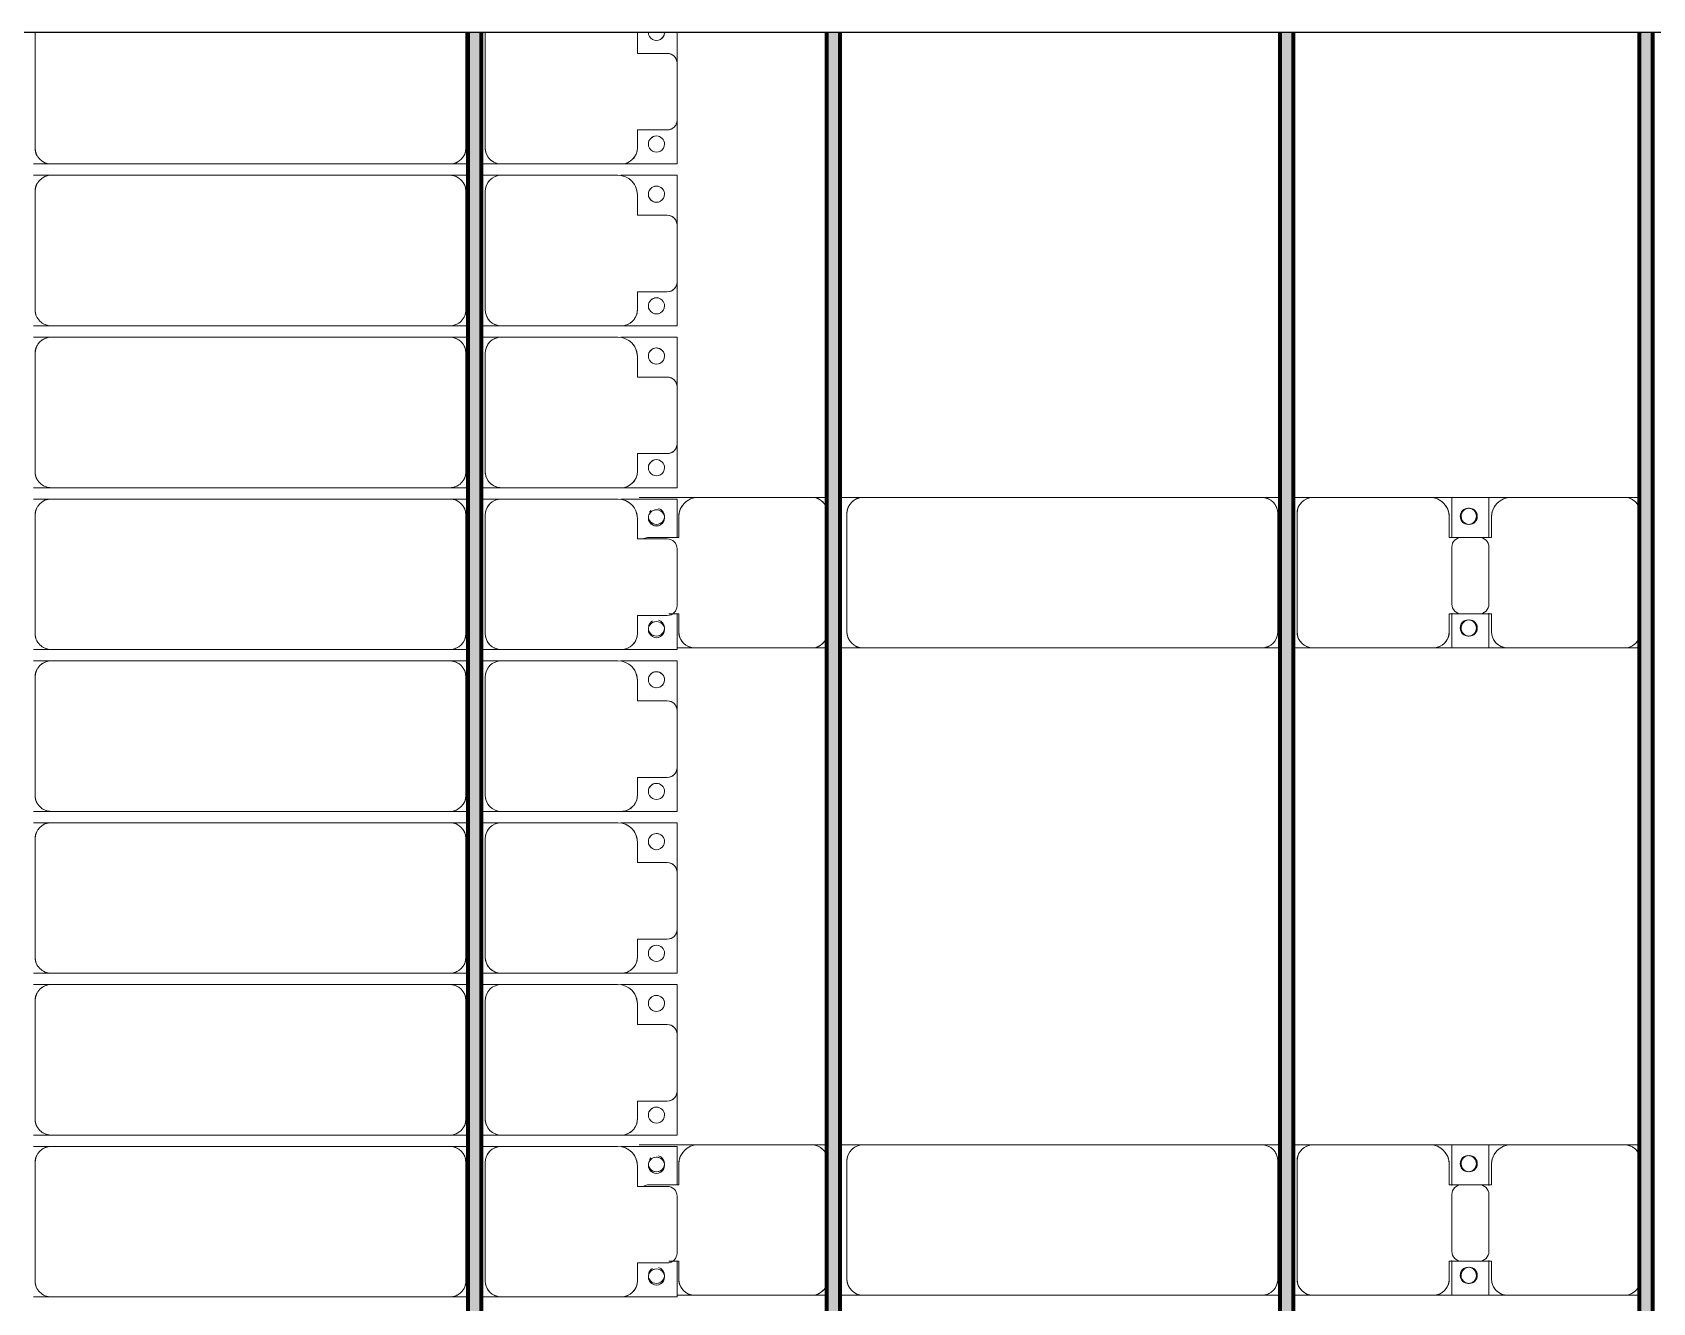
# Model space of a CAD drawing. Header units: millimetres. Extents: x -268744 to 115753, y -96240 to -10461.
# Drawn here: x -184413 to -179409, y -44571 to -40647 of the extents above; entities that cross this region are included whole.
import ezdxf

# ---------------------------------------------------------------- set-up
doc = ezdxf.new("R2010")
doc.units = ezdxf.units.MM
doc.layers.add('A-GENM', color=13, linetype='Continuous', lineweight=9)
doc.layers.add('S-BEAM', color=12, linetype='Continuous', lineweight=9)

# ---------------------------------------------------------------- blocks, each defined once
blk = doc.blocks.new('Dầm C52 - Hộp 40x60-V24-KHUNG KẾT CẤU BÈ PIN 1')
at = {"layer": 'S-BEAM', "color": 4, "lineweight": 25}
blk.add_line((145811, -20), (-145811, -20), dxfattribs=at)
blk = doc.blocks.new('Dải phao đi lại kèm đỡ invester - DẢI PHAO ĐI LẠI-102783-KHUNG KẾT CẤU BÈ PIN 1')
at = {"layer": 'A-GENM', "color": 7}
for p, q in [((20316.8, 1312.2), (20411.8, 1312.2)), ((20411.8, 1312.2), (20316.8, 1312.2)), ((20588.2, 1312.2), (20411.8, 1312.2)), ((20588.2, 1312.2), (20723.4, 1312.2)), ((20723.4, 1312.2), (20588.2, 1312.2)), ((20723.4, 1312.2), (20723.4, 1139.7)), ((20723.4, 1139.7), (20723.4, 1312.2)), ((20758.4, 1312.2), (20911.8, 1312.2)), ((20758.4, 1138.2), (20758.4, 1312.2)), ((20758.4, 1312.2), (20758.4, 1138.2)), ((20911.8, 1312.2), (20758.4, 1312.2)), ((21088.2, 1312.2), (20911.8, 1312.2)), ((21088.2, 1312.2), (21223.4, 1312.2)), ((21223.4, 1312.2), (21088.2, 1312.2)), ((21223.4, 1312.2), (21223.4, 1139.7)), ((21223.4, 1139.7), (21223.4, 1312.2)), ((21258.4, 1312.2), (21411.8, 1312.2)), ((21258.4, 1138.2), (21258.4, 1312.2)), ((21258.4, 1312.2), (21258.4, 1138.2)), ((21411.8, 1312.2), (21258.4, 1312.2)), ((21588.2, 1312.2), (21411.8, 1312.2)), ((21588.2, 1312.2), (21723.4, 1312.2)), ((21723.4, 1312.2), (21588.2, 1312.2)), ((21723.4, 1312.2), (21723.4, 1139.7)), ((21723.4, 1139.7), (21723.4, 1312.2)), ((21758.4, 1312.2), (21878.1, 1312.2)), ((21758.4, 1138.2), (21758.4, 1312.2)), ((21758.4, 1312.2), (21758.4, 1138.2)), ((21878.1, 1312.2), (21758.4, 1312.2)), ((22088.2, 1312.2), (21911.8, 1312.2)), ((22111.9, 1312.2), (22223.4, 1312.2)), ((22223.4, 1312.2), (22111.9, 1312.2)), ((22223.4, 1312.2), (22223.4, 1139.7)), ((22223.4, 1139.7), (22223.4, 1312.2)), ((22258.4, 1312.2), (22411.8, 1312.2)), ((22258.4, 1138.2), (22258.4, 1312.2)), ((22258.4, 1312.2), (22258.4, 1138.2)), ((22411.8, 1312.2), (22258.4, 1312.2)), ((22588.2, 1312.2), (22411.8, 1312.2)), ((22588.2, 1312.2), (22723.4, 1312.2)), ((22723.4, 1312.2), (22588.2, 1312.2)), ((22723.4, 1312.2), (22723.4, 1139.7)), ((22723.4, 1139.7), (22723.4, 1312.2)), ((22758.4, 1312.2), (22911.8, 1312.2)), ((22758.4, 1138.2), (22758.4, 1312.2)), ((22758.4, 1312.2), (22758.4, 1138.2)), ((22911.8, 1312.2), (22758.4, 1312.2)), ((23088.2, 1312.2), (22911.8, 1312.2)), ((23088.2, 1312.2), (23223.4, 1312.2)), ((23223.4, 1312.2), (23088.2, 1312.2)), ((23223.4, 1312.2), (23223.4, 1139.7)), ((23223.4, 1139.7), (23223.4, 1312.2)), ((23258.4, 1312.2), (23411.8, 1312.2)), ((23258.4, 1138.2), (23258.4, 1312.2)), ((23258.4, 1312.2), (23258.4, 1138.2)), ((23411.8, 1312.2), (23258.4, 1312.2)), ((23588.2, 1312.2), (23411.8, 1312.2)), ((23588.2, 1312.2), (23723.4, 1312.2)), ((23723.4, 1312.2), (23588.2, 1312.2)), ((23723.4, 1312.2), (23723.4, 1139.7)), ((23723.4, 1139.7), (23723.4, 1312.2)), ((23758.4, 1312.2), (23878.1, 1312.2)), ((23758.4, 1138.2), (23758.4, 1312.2)), ((23758.4, 1312.2), (23758.4, 1138.2)), ((23878.1, 1312.2), (23758.4, 1312.2)), ((24088.2, 1312.2), (23911.8, 1312.2)), ((24111.9, 1312.2), (24223.4, 1312.2)), ((24223.4, 1312.2), (24111.9, 1312.2)), ((24223.4, 1312.2), (24223.4, 1139.7)), ((24223.4, 1139.7), (24223.4, 1312.2)), ((20381.8, 1282.2), (20381.8, 1189.7)), ((20618.2, 1189.7), (20618.2, 1282.2)), ((20881.8, 1282.2), (20881.8, 1189.7)), ((21118.2, 1189.7), (21118.2, 1282.2)), ((21381.8, 1282.2), (21381.8, 1189.7)), ((21618.2, 1189.7), (21618.2, 1282.2)), ((21881.8, 1282.2), (21881.8, 1189.7)), ((22118.2, 1189.7), (22118.2, 1282.2)), ((22381.8, 1282.2), (22381.8, 1189.7)), ((22618.2, 1189.7), (22618.2, 1282.2)), ((22881.8, 1282.2), (22881.8, 1189.7)), ((23118.2, 1189.7), (23118.2, 1282.2)), ((23381.8, 1282.2), (23381.8, 1189.7)), ((23618.2, 1189.7), (23618.2, 1282.2)), ((23881.8, 1282.2), (23881.8, 1189.7)), ((24118.2, 1189.7), (24118.2, 1282.2)), ((20381.8, 1189.7), (20318.4, 1189.7)), ((20673.4, 1189.7), (20618.2, 1189.7)), ((20881.8, 1189.7), (20818.4, 1189.7)), ((21173.4, 1189.7), (21118.2, 1189.7)), ((21381.8, 1189.7), (21318.4, 1189.7)), ((21673.4, 1189.7), (21618.2, 1189.7)), ((21881.8, 1189.7), (21818.4, 1189.7)), ((22173.4, 1189.7), (22118.2, 1189.7)), ((22381.8, 1189.7), (22318.4, 1189.7)), ((22673.4, 1189.7), (22618.2, 1189.7)), ((22881.8, 1189.7), (22818.4, 1189.7)), ((23173.4, 1189.7), (23118.2, 1189.7)), ((23381.8, 1189.7), (23318.4, 1189.7)), ((23673.4, 1189.7), (23618.2, 1189.7)), ((23881.8, 1189.7), (23818.4, 1189.7)), ((24173.4, 1189.7), (24118.2, 1189.7)), ((20723.4, 769.7), (20723.4, 1139.7)), ((20758.4, 1129.7), (20758.4, 769.7)), ((21223.4, 769.7), (21223.4, 1139.7)), ((21258.4, 1129.7), (21258.4, 769.7)), ((21723.4, 769.7), (21723.4, 1139.7)), ((21758.4, 1129.7), (21758.4, 769.7)), ((22223.4, 769.7), (22223.4, 1139.7)), ((22258.4, 1129.7), (22258.4, 769.7)), ((22723.4, 769.7), (22723.4, 1139.7)), ((22758.4, 1129.7), (22758.4, 769.7)), ((23223.4, 769.7), (23223.4, 1139.7)), ((23258.4, 1129.7), (23258.4, 769.7)), ((23723.4, 769.7), (23723.4, 1139.7)), ((23758.4, 1129.7), (23758.4, 769.7)), ((24223.4, 769.7), (24223.4, 1139.7)), ((20723.4, 769.7), (20723.4, 707.6)), ((20723.4, 769.7), (20723.4, 707.6)), ((20758.4, 707.6), (20758.4, 769.7)), ((20758.4, 707.6), (20758.4, 769.7)), ((21223.4, 769.7), (21223.4, 707.6)), ((21223.4, 769.7), (21223.4, 707.6)), ((21258.4, 707.6), (21258.4, 769.7)), ((21258.4, 707.6), (21258.4, 769.7)), ((21723.4, 769.7), (21723.4, 707.6)), ((21723.4, 769.7), (21723.4, 707.6)), ((21758.4, 707.6), (21758.4, 769.7)), ((21758.4, 707.6), (21758.4, 769.7)), ((22223.4, 769.7), (22223.4, 707.6)), ((22223.4, 769.7), (22223.4, 707.6)), ((22258.4, 707.6), (22258.4, 769.7)), ((22258.4, 707.6), (22258.4, 769.7)), ((22723.4, 769.7), (22723.4, 707.6)), ((22723.4, 769.7), (22723.4, 707.6)), ((22758.4, 707.6), (22758.4, 769.7)), ((22758.4, 707.6), (22758.4, 769.7)), ((23223.4, 769.7), (23223.4, 707.6)), ((23223.4, 769.7), (23223.4, 707.6)), ((23258.4, 707.6), (23258.4, 769.7)), ((23258.4, 707.6), (23258.4, 769.7)), ((23723.4, 769.7), (23723.4, 707.6)), ((23723.4, 769.7), (23723.4, 707.6)), ((23758.4, 707.6), (23758.4, 769.7)), ((23758.4, 707.6), (23758.4, 769.7)), ((24223.4, 769.7), (24223.4, 707.6)), ((24223.4, 769.7), (24223.4, 707.6)), ((20316.8, 719.7), (20673.4, 719.7)), ((20808.4, 719.7), (21173.4, 719.7)), ((21308.4, 719.7), (21673.4, 719.7)), ((21808.4, 719.7), (22173.4, 719.7)), ((22308.4, 719.7), (22673.4, 719.7)), ((22808.4, 719.7), (23173.4, 719.7)), ((23308.4, 719.7), (23673.4, 719.7)), ((23808.4, 719.7), (24173.4, 719.7)), ((20673.4, 660.3), (20316.8, 660.3)), ((20723.4, 667.6), (20723.4, 610.3)), ((20723.4, 667.6), (20723.4, 610.3)), ((20758.4, 610.3), (20758.4, 667.6)), ((20758.4, 610.3), (20758.4, 667.6)), ((21173.4, 660.3), (20808.4, 660.3)), ((21223.4, 667.6), (21223.4, 610.3)), ((21223.4, 667.6), (21223.4, 610.3)), ((21258.4, 610.3), (21258.4, 667.6)), ((21258.4, 610.3), (21258.4, 667.6)), ((21673.4, 660.3), (21308.4, 660.3)), ((21723.4, 667.6), (21723.4, 610.3)), ((21723.4, 667.6), (21723.4, 610.3)), ((21758.4, 610.3), (21758.4, 667.6)), ((21758.4, 610.3), (21758.4, 667.6)), ((22173.4, 660.3), (21808.4, 660.3)), ((22223.4, 667.6), (22223.4, 610.3)), ((22223.4, 667.6), (22223.4, 610.3)), ((22258.4, 610.3), (22258.4, 667.6)), ((22258.4, 610.3), (22258.4, 667.6)), ((22673.4, 660.3), (22308.4, 660.3)), ((22723.4, 667.6), (22723.4, 610.3)), ((22723.4, 667.6), (22723.4, 610.3)), ((22758.4, 610.3), (22758.4, 667.6)), ((22758.4, 610.3), (22758.4, 667.6)), ((23173.4, 660.3), (22808.4, 660.3)), ((23223.4, 667.6), (23223.4, 610.3)), ((23223.4, 667.6), (23223.4, 610.3)), ((23258.4, 610.3), (23258.4, 667.6)), ((23258.4, 610.3), (23258.4, 667.6)), ((23673.4, 660.3), (23308.4, 660.3)), ((23723.4, 667.6), (23723.4, 610.3)), ((23723.4, 667.6), (23723.4, 610.3)), ((23758.4, 610.3), (23758.4, 667.6)), ((23758.4, 610.3), (23758.4, 667.6)), ((24173.4, 660.3), (23808.4, 660.3)), ((24223.4, 667.6), (24223.4, 610.3)), ((24223.4, 667.6), (24223.4, 610.3)), ((20723.4, -620.3), (20723.4, 610.3)), ((20758.4, 610.3), (20758.4, -620.3)), ((21223.4, -620.3), (21223.4, 610.3)), ((21258.4, 610.3), (21258.4, -620.3)), ((21723.4, -620.3), (21723.4, 610.3)), ((21758.4, 610.3), (21758.4, -620.3)), ((22223.4, -620.3), (22223.4, 610.3)), ((22258.4, 610.3), (22258.4, -620.3)), ((22723.4, -620.3), (22723.4, 610.3)), ((22758.4, 610.3), (22758.4, -620.3)), ((23223.4, -620.3), (23223.4, 610.3)), ((23258.4, 610.3), (23258.4, -620.3)), ((23723.4, -620.3), (23723.4, 610.3)), ((23758.4, 610.3), (23758.4, -620.3)), ((24223.4, -620.3), (24223.4, 610.3)), ((20723.4, -620.3), (20723.4, -674.8)), ((20723.4, -620.3), (20723.4, -674.8)), ((20758.4, -674.8), (20758.4, -620.3)), ((20758.4, -674.8), (20758.4, -620.3)), ((21223.4, -620.3), (21223.4, -674.8)), ((21223.4, -620.3), (21223.4, -674.8)), ((21258.4, -674.8), (21258.4, -620.3)), ((21258.4, -674.8), (21258.4, -620.3)), ((21723.4, -620.3), (21723.4, -674.8)), ((21723.4, -620.3), (21723.4, -674.8)), ((21758.4, -674.8), (21758.4, -620.3)), ((21758.4, -674.8), (21758.4, -620.3)), ((22223.4, -620.3), (22223.4, -674.8)), ((22223.4, -620.3), (22223.4, -674.8)), ((22258.4, -674.8), (22258.4, -620.3)), ((22258.4, -674.8), (22258.4, -620.3)), ((22723.4, -620.3), (22723.4, -674.8)), ((22723.4, -620.3), (22723.4, -674.8)), ((22758.4, -674.8), (22758.4, -620.3)), ((22758.4, -674.8), (22758.4, -620.3)), ((23223.4, -620.3), (23223.4, -674.8)), ((23223.4, -620.3), (23223.4, -674.8)), ((23258.4, -674.8), (23258.4, -620.3)), ((23258.4, -674.8), (23258.4, -620.3)), ((23723.4, -620.3), (23723.4, -674.8)), ((23723.4, -620.3), (23723.4, -674.8)), ((23758.4, -674.8), (23758.4, -620.3)), ((23758.4, -674.8), (23758.4, -620.3)), ((24223.4, -620.3), (24223.4, -674.8)), ((24223.4, -620.3), (24223.4, -674.8)), ((20316.8, -670.3), (20673.4, -670.3)), ((20808.4, -670.3), (21173.4, -670.3)), ((21308.4, -670.3), (21673.4, -670.3)), ((21808.4, -670.3), (22173.4, -670.3)), ((22308.4, -670.3), (22673.4, -670.3)), ((22808.4, -670.3), (23173.4, -670.3)), ((23308.4, -670.3), (23673.4, -670.3)), ((23808.4, -670.3), (24173.4, -670.3))]:
    blk.add_line(p, q, dxfattribs=at)
for centre, radius, start, end in [((20411.8, 1282.2), 30, 90, 180), ((20411.8, 1282.2), 30, 105, 165), ((20411.8, 1282.2), 30, 135, 165), ((20411.8, 1282.2), 30, 135, 165), ((20588.2, 1282.2), 30, 0, 90), ((20588.2, 1282.2), 30, 60, 75), ((20588.2, 1282.2), 30, 15, 75), ((20588.2, 1282.2), 30, 60, 75), ((20911.8, 1282.2), 30, 90, 180), ((20911.8, 1282.2), 30, 105, 165), ((20911.8, 1282.2), 30, 135, 165), ((20911.8, 1282.2), 30, 135, 165), ((21088.2, 1282.2), 30, 0, 90), ((21088.2, 1282.2), 30, 60, 75), ((21088.2, 1282.2), 30, 15, 75), ((21088.2, 1282.2), 30, 60, 75), ((21411.8, 1282.2), 30, 90, 180), ((21411.8, 1282.2), 30, 105, 165), ((21411.8, 1282.2), 30, 135, 165), ((21411.8, 1282.2), 30, 135, 165), ((21588.2, 1282.2), 30, 360, 90), ((21588.2, 1282.2), 30, 60, 75), ((21588.2, 1282.2), 30, 15, 75), ((21588.2, 1282.2), 30, 60, 75), ((21911.8, 1282.2), 30, 90, 180), ((22088.2, 1282.2), 30, 0, 90), ((22411.8, 1282.2), 30, 90, 180), ((22411.8, 1282.2), 30, 105, 165), ((22411.8, 1282.2), 30, 135, 165), ((22411.8, 1282.2), 30, 135, 165), ((22588.2, 1282.2), 30, 0, 90), ((22588.2, 1282.2), 30, 60, 75), ((22588.2, 1282.2), 30, 15, 75), ((22588.2, 1282.2), 30, 60, 75), ((22911.8, 1282.2), 30, 90, 180), ((22911.8, 1282.2), 30, 105, 165), ((22911.8, 1282.2), 30, 135, 165), ((22911.8, 1282.2), 30, 135, 165), ((23088.2, 1282.2), 30, 0, 90), ((23088.2, 1282.2), 30, 60, 75), ((23088.2, 1282.2), 30, 15, 75), ((23088.2, 1282.2), 30, 60, 75), ((23411.8, 1282.2), 30, 90, 180), ((23411.8, 1282.2), 30, 105, 165), ((23411.8, 1282.2), 30, 135, 165), ((23411.8, 1282.2), 30, 135, 165), ((23588.2, 1282.2), 30, 0, 90), ((23588.2, 1282.2), 30, 60, 75), ((23588.2, 1282.2), 30, 15, 75), ((23588.2, 1282.2), 30, 60, 75), ((23911.8, 1282.2), 30, 90, 180), ((24088.2, 1282.2), 30, 360, 90), ((20316.8, 1248.6), 25, 270, 90), ((20316.8, 1248.6), 25, 300, 90), ((20588.2, 1282.2), 30, 15, 30), ((20588.2, 1282.2), 30, 15, 30), ((20661.8, 1248.6), 25, 90, 270), ((20661.8, 1248.6), 25, 90, 180), ((20661.8, 1248.6), 25, 270, 90), ((20661.8, 1248.6), 25, 270, 90), ((20816.8, 1248.6), 25, 90, 270), ((20816.8, 1248.6), 25, 90, 255), ((20816.8, 1248.6), 25, 270, 90), ((20816.8, 1248.6), 25, 300, 90), ((21088.2, 1282.2), 30, 15, 30), ((21088.2, 1282.2), 30, 15, 30), ((21161.8, 1248.6), 25, 90, 270), ((21161.8, 1248.6), 25, 90, 180), ((21161.8, 1248.6), 25, 270, 90), ((21161.8, 1248.6), 25, 270, 90), ((21316.8, 1248.6), 25, 90, 270), ((21316.8, 1248.6), 25, 90, 255), ((21316.8, 1248.6), 25, 270, 90), ((21316.8, 1248.6), 25, 300, 90), ((21588.2, 1282.2), 30, 15, 30), ((21588.2, 1282.2), 30, 15, 30), ((21661.8, 1248.6), 25, 90, 270), ((21661.8, 1248.6), 25, 90, 180), ((21661.8, 1248.6), 25, 270, 90), ((21661.8, 1248.6), 25, 270, 90), ((21816.8, 1248.6), 25, 90, 270), ((21816.8, 1248.6), 25, 90, 255), ((21816.8, 1248.6), 25, 270, 90), ((21816.8, 1248.6), 25, 300, 90), ((22088.2, 1282.2), 30, 15, 30), ((22088.2, 1282.2), 30, 15, 30), ((22161.8, 1248.6), 25, 90, 270), ((22161.8, 1248.6), 25, 90, 180), ((22161.8, 1248.6), 25, 270, 90), ((22161.8, 1248.6), 25, 270, 90), ((22316.8, 1248.6), 25, 90, 270), ((22316.8, 1248.6), 25, 90, 255), ((22316.8, 1248.6), 25, 270, 90), ((22316.8, 1248.6), 25, 300, 90), ((22588.2, 1282.2), 30, 15, 30), ((22588.2, 1282.2), 30, 15, 30), ((22661.8, 1248.6), 25, 90, 270), ((22661.8, 1248.6), 25, 90, 180), ((22661.8, 1248.6), 25, 270, 90), ((22661.8, 1248.6), 25, 270, 90), ((22816.8, 1248.6), 25, 90, 270), ((22816.8, 1248.6), 25, 90, 255), ((22816.8, 1248.6), 25, 270, 90), ((22816.8, 1248.6), 25, 300, 90), ((23088.2, 1282.2), 30, 15, 30), ((23088.2, 1282.2), 30, 15, 30), ((23161.8, 1248.6), 25, 90, 270), ((23161.8, 1248.6), 25, 90, 180), ((23161.8, 1248.6), 25, 270, 90), ((23161.8, 1248.6), 25, 270, 90), ((23316.8, 1248.6), 25, 90, 270), ((23316.8, 1248.6), 25, 90, 255), ((23316.8, 1248.6), 25, 270, 90), ((23316.8, 1248.6), 25, 300, 90), ((23588.2, 1282.2), 30, 15, 30), ((23588.2, 1282.2), 30, 15, 30), ((23661.8, 1248.6), 25, 90, 270), ((23661.8, 1248.6), 25, 90, 180), ((23661.8, 1248.6), 25, 270, 90), ((23661.8, 1248.6), 25, 270, 90), ((23816.8, 1248.6), 25, 90, 270), ((23816.8, 1248.6), 25, 90, 255), ((23816.8, 1248.6), 25, 270, 90), ((23816.8, 1248.6), 25, 300, 90), ((24088.2, 1282.2), 30, 15, 30), ((24088.2, 1282.2), 30, 15, 30), ((24161.8, 1248.6), 25, 90, 270), ((24161.8, 1248.6), 25, 90, 180), ((24161.8, 1248.6), 25, 270, 90), ((24161.8, 1248.6), 25, 270, 90), ((20316.8, 1248.6), 25, 270, 285), ((20661.8, 1248.6), 25, 195, 255), ((20816.8, 1248.6), 25, 270, 285), ((21161.8, 1248.6), 25, 195, 255), ((21316.8, 1248.6), 25, 270, 285), ((21661.8, 1248.6), 25, 195, 255), ((21816.8, 1248.6), 25, 270, 285), ((22161.8, 1248.6), 25, 195, 255), ((22161.8, 1248.6), 25, 259.2162, 270), ((22316.8, 1248.6), 25, 270, 285), ((22661.8, 1248.6), 25, 195, 255), ((22816.8, 1248.6), 25, 270, 285), ((23161.8, 1248.6), 25, 195, 255), ((23316.8, 1248.6), 25, 270, 285), ((23661.8, 1248.6), 25, 195, 255), ((23816.8, 1248.6), 25, 270, 285), ((24161.8, 1248.6), 25, 195, 255), ((20673.4, 1139.7), 50, 0, 90), ((20673.4, 1139.7), 50, 15, 90), ((20818.4, 1129.7), 60, 90, 180), ((20818.4, 1129.7), 60, 90, 141.1851), ((21173.4, 1139.7), 50, 360, 90), ((21173.4, 1139.7), 50, 15, 90), ((21318.4, 1129.7), 60, 90, 180), ((21318.4, 1129.7), 60, 90, 150), ((21673.4, 1139.7), 50, 0, 90), ((21673.4, 1139.7), 50, 15, 90), ((21818.4, 1129.7), 60, 90, 180), ((21818.4, 1129.7), 60, 90, 150), ((22173.4, 1139.7), 50, 0, 90), ((22173.4, 1139.7), 50, 15, 90), ((22318.4, 1129.7), 60, 90, 180), ((22318.4, 1129.7), 60, 90, 150), ((22673.4, 1139.7), 50, 360, 90), ((22673.4, 1139.7), 50, 15, 90), ((22818.4, 1129.7), 60, 90, 180), ((22818.4, 1129.7), 60, 90, 150), ((23173.4, 1139.7), 50, 360, 90), ((23173.4, 1139.7), 50, 15, 90), ((23318.4, 1129.7), 60, 90, 180), ((23318.4, 1129.7), 60, 90, 150), ((23673.4, 1139.7), 50, 360, 90), ((23673.4, 1139.7), 50, 15, 90), ((23818.4, 1129.7), 60, 90, 180), ((23818.4, 1129.7), 60, 90, 150), ((24173.4, 1139.7), 50, 0, 90), ((24173.4, 1139.7), 50, 15, 90), ((20673.4, 769.7), 50, 270, 0), ((20673.4, 769.7), 50, 270, 345), ((20808.4, 769.7), 50, 180, 270), ((20808.4, 769.7), 50, 195, 270), ((21173.4, 769.7), 50, 270, 360), ((21173.4, 769.7), 50, 270, 345), ((21308.4, 769.7), 50, 180, 270), ((21308.4, 769.7), 50, 195, 270), ((21673.4, 769.7), 50, 270, 0), ((21673.4, 769.7), 50, 270, 345), ((21808.4, 769.7), 50, 180, 270), ((21808.4, 769.7), 50, 195, 270), ((22173.4, 769.7), 50, 270, 360), ((22173.4, 769.7), 50, 270, 345), ((22308.4, 769.7), 50, 180, 270), ((22308.4, 769.7), 50, 195, 270), ((22673.4, 769.7), 50, 270, 360), ((22673.4, 769.7), 50, 270, 345), ((22808.4, 769.7), 50, 180, 270), ((22808.4, 769.7), 50, 195, 270), ((23173.4, 769.7), 50, 270, 0), ((23173.4, 769.7), 50, 270, 345), ((23308.4, 769.7), 50, 180, 270), ((23308.4, 769.7), 50, 195, 270), ((23673.4, 769.7), 50, 270, 0), ((23673.4, 769.7), 50, 270, 345), ((23808.4, 769.7), 50, 180, 270), ((23808.4, 769.7), 50, 195, 270), ((24173.4, 769.7), 50, 270, 360), ((24173.4, 769.7), 50, 270, 345), ((20673.4, 610.3), 50, 0, 90), ((20673.4, 610.3), 50, 60, 90), ((20808.4, 610.3), 50, 90, 180), ((20808.4, 610.3), 50, 105, 120), ((21173.4, 610.3), 50, 360, 90), ((21173.4, 610.3), 50, 60, 90), ((21308.4, 610.3), 50, 90, 180), ((21308.4, 610.3), 50, 105, 120), ((21673.4, 610.3), 50, 360, 90), ((21673.4, 610.3), 50, 60, 90), ((21808.4, 610.3), 50, 90, 180), ((21808.4, 610.3), 50, 105, 120), ((22173.4, 610.3), 50, 0, 90), ((22173.4, 610.3), 50, 60, 90), ((22308.4, 610.3), 50, 90, 180), ((22308.4, 610.3), 50, 105, 120), ((22673.4, 610.3), 50, 0, 90), ((22673.4, 610.3), 50, 60, 90), ((22808.4, 610.3), 50, 90, 180), ((22808.4, 610.3), 50, 105, 120), ((23173.4, 610.3), 50, 0, 90), ((23173.4, 610.3), 50, 60, 90), ((23308.4, 610.3), 50, 90, 180), ((23308.4, 610.3), 50, 105, 120), ((23673.4, 610.3), 50, 0, 90), ((23673.4, 610.3), 50, 60, 90), ((23808.4, 610.3), 50, 90, 180), ((23808.4, 610.3), 50, 105, 120), ((24173.4, 610.3), 50, 360, 90), ((24173.4, 610.3), 50, 60, 90), ((20673.4, 610.3), 50, 15, 30), ((20808.4, 610.3), 50, 150, 180), ((21173.4, 610.3), 50, 15, 30), ((21308.4, 610.3), 50, 150, 180), ((21673.4, 610.3), 50, 15, 30), ((21808.4, 610.3), 50, 150, 180), ((22173.4, 610.3), 50, 15, 30), ((22308.4, 610.3), 50, 150, 180), ((22673.4, 610.3), 50, 15, 30), ((22808.4, 610.3), 50, 150, 180), ((23173.4, 610.3), 50, 15, 30), ((23308.4, 610.3), 50, 150, 180), ((23673.4, 610.3), 50, 15, 30), ((23808.4, 610.3), 50, 150, 180), ((24173.4, 610.3), 50, 15, 30), ((20673.4, -620.3), 50, 270, 360), ((20673.4, -620.3), 50, 330, 360), ((20808.4, -620.3), 50, 180, 270), ((20808.4, -620.3), 50, 195, 225), ((21173.4, -620.3), 50, 270, 0), ((21173.4, -620.3), 50, 330, 0), ((21308.4, -620.3), 50, 180, 270), ((21308.4, -620.3), 50, 195, 225), ((21673.4, -620.3), 50, 270, 0), ((21673.4, -620.3), 50, 330, 0), ((21808.4, -620.3), 50, 180, 270), ((21808.4, -620.3), 50, 195, 225), ((22173.4, -620.3), 50, 270, 0), ((22173.4, -620.3), 50, 330, 0), ((22308.4, -620.3), 50, 180, 270), ((22308.4, -620.3), 50, 195, 225), ((22673.4, -620.3), 50, 270, 0), ((22673.4, -620.3), 50, 330, 0), ((22808.4, -620.3), 50, 180, 270), ((22808.4, -620.3), 50, 195, 225), ((23173.4, -620.3), 50, 270, 0), ((23173.4, -620.3), 50, 330, 0), ((23308.4, -620.3), 50, 180, 270), ((23308.4, -620.3), 50, 195, 225), ((23673.4, -620.3), 50, 270, 0), ((23673.4, -620.3), 50, 330, 0), ((23808.4, -620.3), 50, 180, 270), ((23808.4, -620.3), 50, 195, 225), ((24173.4, -620.3), 50, 270, 0), ((24173.4, -620.3), 50, 330, 0), ((20673.4, -620.3), 50, 270, 300), ((20808.4, -620.3), 50, 240, 270), ((21173.4, -620.3), 50, 270, 300), ((21308.4, -620.3), 50, 240, 270), ((21673.4, -620.3), 50, 270, 300), ((21808.4, -620.3), 50, 240, 270), ((22173.4, -620.3), 50, 270, 300), ((22308.4, -620.3), 50, 240, 270), ((22673.4, -620.3), 50, 270, 300), ((22808.4, -620.3), 50, 240, 270), ((23173.4, -620.3), 50, 270, 300), ((23308.4, -620.3), 50, 240, 270), ((23673.4, -620.3), 50, 270, 300), ((23808.4, -620.3), 50, 240, 270), ((24173.4, -620.3), 50, 270, 300)]:
    blk.add_arc(centre, radius, start, end, dxfattribs=at)
blk = doc.blocks.new('Dầm C52 - Dầm C52-102503-KHUNG KẾT CẤU BÈ PIN 1')
at = {"layer": 'S-BEAM', "lineweight": 140}
h = blk.add_hatch(color=1, dxfattribs=at)
h.paths.add_polyline_path([(-25480.9, 20), (-25480.9, -20), (-25440.9, -20), (-25440.9, 20)])
h.paths.add_polyline_path([(-25400.9, 20), (-25400.9, -20), (-19440.9, -20), (-19443, 20), (-24983.5, 20)])
h.paths.add_polyline_path([(-19400.9, 20), (-19400.9, -20), (-13440.9, -20), (-13440.9, 20), (-17596.2, 20)])
h.paths.add_polyline_path([(-13400.9, -20), (-7440.9, -20), (-7440.9, 20), (-13400.9, 20)])
h.paths.add_polyline_path([(-7400.9, -20), (-1440.9, -20), (-1440.9, 20), (-7400.9, 20)])
h.paths.add_polyline_path([(-1400.9, -20), (4559.1, -20), (4559.1, 20), (-1400.9, 20)])
h.paths.add_polyline_path([(4599.1, -20), (10559.1, -20), (10559.1, 20), (4599.1, 20)])
h.paths.add_polyline_path([(10599.1, 20), (10599.1, -20), (16559.1, -20), (16559.1, 20), (11952.8, 20)])
h.paths.add_polyline_path([(16599.1, -20), (22559.1, -20), (22559.1, 20), (16599.1, 20)])
h.paths.add_polyline_path([(22599.1, -20), (25259.1, -20), (25259.1, 20), (22599.1, 20)])
h.paths.add_polyline_path([(25299.1, -20), (25441.8, -20), (25441.8, 20), (25299.1, 20)])
at = {"layer": 'S-BEAM', "color": 1, "lineweight": 140}
for p, q in [((-1400.9, 20), (4559.1, 20)), ((4559.1, -20), (-1400.9, -20))]:
    blk.add_line(p, q, dxfattribs=at)
blk = doc.blocks.new('Dầm C52 - Dầm C52-102502-KHUNG KẾT CẤU BÈ PIN 1')
at = {"layer": 'S-BEAM', "lineweight": 140}
h = blk.add_hatch(color=1, dxfattribs=at)
h.paths.add_polyline_path([(-25480.9, 20), (-25480.9, -20), (-25440.9, -20), (-25440.9, 20)])
h.paths.add_polyline_path([(-25400.9, 20), (-25400.9, -20), (-19440.9, -20), (-19443, 20), (-24983.5, 20)])
h.paths.add_polyline_path([(-19400.9, 20), (-19400.9, -20), (-13440.9, -20), (-13440.9, 20), (-18981.3, 20)])
h.paths.add_polyline_path([(-13400.9, -20), (-7440.9, -20), (-7440.9, 20), (-13400.9, 20)])
h.paths.add_polyline_path([(-7400.9, -20), (-1440.9, -20), (-1440.9, 20), (-7400.9, 20)])
h.paths.add_polyline_path([(-1400.9, -20), (4559.1, -20), (4559.1, 20), (-1400.9, 20)])
h.paths.add_polyline_path([(4599.1, 20), (4599.1, -20), (10559.1, -20), (10559.1, 20), (5027.2, 20)])
h.paths.add_polyline_path([(10599.1, -20), (16559.1, -20), (16559.1, 20), (10599.1, 20)])
h.paths.add_polyline_path([(16599.1, 20), (16599.1, -20), (22559.1, -20), (22559.1, 20), (17031.5, 20)])
h.paths.add_polyline_path([(22599.1, -20), (25259.1, -20), (25259.1, 20), (22599.1, 20)])
h.paths.add_polyline_path([(25299.1, -20), (25480.9, -20), (25480.9, 20), (25299.1, 20)])
at = {"layer": 'S-BEAM', "color": 1, "lineweight": 140}
for p, q in [((-1400.9, 20), (4559.1, 20)), ((4559.1, -20), (-1400.9, -20))]:
    blk.add_line(p, q, dxfattribs=at)
blk = doc.blocks.new('Dai phao do pin - DẢI PHAO ĐỠ PIN-V42-KHUNG KẾT CẤU BÈ PIN 1')
at = {"layer": 'A-GENM', "color": 7}
for p, q in [((-1312.2, 241.6), (-1129.7, 241.6)), ((-1129.7, 241.6), (-1312.2, 241.6)), ((-779.7, 241.6), (-1129.7, 241.6)), ((-779.7, 241.6), (-732.4, 241.6)), ((-779.7, 241.6), (-732.4, 241.6)), ((-692.4, 241.6), (-620.3, 241.6)), ((-692.4, 241.6), (-620.3, 241.6)), ((610.3, 241.6), (-620.3, 241.6)), ((610.3, 241.6), (667.6, 241.6)), ((610.3, 241.6), (667.6, 241.6)), ((707.6, 241.6), (769.7, 241.6)), ((707.6, 241.6), (769.7, 241.6)), ((1129.7, 241.6), (769.7, 241.6)), ((1129.7, 241.6), (1312.2, 241.6)), ((1312.2, 241.6), (1129.7, 241.6)), ((1197.8, 241.6), (1380.3, 241.6)), ((1197.8, 116.2), (1197.8, 241.6)), ((1380.3, 241.6), (1197.8, 241.6)), ((1312.2, 241.6), (1312.2, 116.2)), ((1730.3, 241.6), (1380.3, 241.6)), ((1730.3, 241.6), (1777.6, 241.6)), ((1730.3, 241.6), (1777.6, 241.6)), ((-1189.7, 181.6), (-1189.7, 118.2)), ((-670.3, 191.6), (-670.3, -173.4)), ((660.3, -173.4), (660.3, 191.6)), ((719.7, 191.6), (719.7, -173.4)), ((1189.7, 118.2), (1189.7, 181.6)), ((1320.3, 181.6), (1320.3, 118.2)), ((-1189.7, 118.2), (-1282.2, 118.2)), ((1282.2, 118.2), (1189.7, 118.2)), ((1320.3, 118.2), (1227.8, 118.2)), ((1197.8, 88.2), (1197.8, -88.2)), ((1312.2, -88.2), (1312.2, 88.2)), ((-1220.1, -118.2), (-1189.7, -118.2)), ((-1189.7, -118.2), (-1189.7, -173.4)), ((1189.7, -173.4), (1189.7, -118.2)), ((1189.7, -118.2), (1282.2, -118.2)), ((1197.8, -223.4), (1197.8, -116.2)), ((1227.8, -118.2), (1320.3, -118.2)), ((1312.2, -116.2), (1312.2, -223.4)), ((1320.3, -118.2), (1320.3, -173.4)), ((-1139.7, -223.4), (-1195.8, -223.4)), ((-1195.8, -223.4), (-1139.7, -223.4)), ((-1139.7, -223.4), (-779.7, -223.4)), ((-732.4, -223.4), (-779.7, -223.4)), ((-732.4, -223.4), (-779.7, -223.4)), ((-620.3, -223.4), (-692.4, -223.4)), ((-620.3, -223.4), (-692.4, -223.4)), ((-620.3, -223.4), (610.3, -223.4)), ((667.6, -223.4), (610.3, -223.4)), ((667.6, -223.4), (610.3, -223.4)), ((769.7, -223.4), (707.6, -223.4)), ((769.7, -223.4), (707.6, -223.4)), ((769.7, -223.4), (1139.7, -223.4)), ((1312.2, -223.4), (1139.7, -223.4)), ((1139.7, -223.4), (1312.2, -223.4)), ((1370.3, -223.4), (1197.8, -223.4)), ((1197.8, -223.4), (1370.3, -223.4)), ((1370.3, -223.4), (1730.3, -223.4)), ((1777.6, -223.4), (1730.3, -223.4)), ((1777.6, -223.4), (1730.3, -223.4))]:
    blk.add_line(p, q, dxfattribs=at)
for centre, radius, start, end in [((-1258.6, 183.2), 25, 135, 150), ((-1258.6, 183.2), 25, 135, 150), ((-1258.6, 183.2), 25, 0, 75), ((-1258.6, 183.2), 25, 0, 75), ((-1129.7, 181.6), 60, 90, 180), ((-1129.7, 181.6), 60, 120, 180), ((-779.7, 191.6), 50, 30, 90), ((-779.7, 191.6), 50, 30, 72.525), ((-620.3, 191.6), 50, 90, 180), ((-620.3, 191.6), 50, 150, 180), ((-620.3, 191.6), 50, 105, 135), ((610.3, 191.6), 50, 360, 90), ((610.3, 191.6), 50, 60, 90), ((610.3, 191.6), 50, 15, 30), ((769.7, 191.6), 50, 90, 180), ((769.7, 191.6), 50, 105, 180), ((1129.7, 181.6), 60, 360, 90), ((1129.7, 181.6), 60, 360, 60), ((1248.6, 183.2), 25, 360, 180), ((1248.6, 183.2), 25, 360, 165), ((1251.4, 183.2), 25, 0, 180), ((1251.4, 183.2), 25, 90, 180), ((1251.4, 183.2), 25, 15, 75), ((1380.3, 181.6), 60, 90, 180), ((1380.3, 181.6), 60, 120, 180), ((1730.3, 191.6), 50, 30, 90), ((1730.3, 191.6), 50, 30, 75), ((-1258.6, 183.2), 25, 180, 0), ((-1258.6, 183.2), 25, 180, 300), ((-1258.6, 183.2), 25, 330, 360), ((1248.6, 183.2), 25, 180, 360), ((1251.4, 183.2), 25, 180, 360), ((1251.4, 183.2), 25, 180, 300), ((1248.6, 183.2), 25, 210, 360), ((1251.4, 183.2), 25, 330, 345), ((-1282.2, 88.2), 30, 90, 120), ((1227.8, 88.2), 30, 90, 180), ((1282.2, 88.2), 30, 360, 90), ((1227.8, -88.2), 30, 180, 270), ((1282.2, -88.2), 30, 270, 360), ((-1258.6, -161.8), 25, 120, 165), ((-1258.6, -161.8), 25, 120, 165), ((-1258.6, -161.8), 25, 0, 75), ((-1258.6, -161.8), 25, 0, 75), ((1248.6, -161.8), 25, 0, 180), ((1248.6, -161.8), 25, 105, 165), ((1251.4, -161.8), 25, 0, 180), ((1251.4, -161.8), 25, 105, 180), ((1248.6, -161.8), 25, 360, 75), ((1251.4, -161.8), 25, 15, 75), ((-1258.6, -161.8), 25, 180, 0), ((-1258.6, -161.8), 25, 180, 270), ((-1258.6, -161.8), 25, 285, 360), ((-1139.7, -173.4), 50, 180, 270), ((-1139.7, -173.4), 50, 180, 255), ((-779.7, -173.4), 50, 270, 330), ((-779.7, -173.4), 50, 287.475, 330), ((-620.3, -173.4), 50, 180, 270), ((-620.3, -173.4), 50, 180, 210), ((610.3, -173.4), 50, 270, 360), ((610.3, -173.4), 50, 330, 360), ((769.7, -173.4), 50, 180, 270), ((769.7, -173.4), 50, 180, 255), ((1139.7, -173.4), 50, 270, 360), ((1139.7, -173.4), 50, 285, 360), ((1248.6, -161.8), 25, 180, 0), ((1248.6, -161.8), 25, 195, 0), ((1251.4, -161.8), 25, 180, 0), ((1251.4, -161.8), 25, 180, 270), ((1251.4, -161.8), 25, 285, 345), ((1370.3, -173.4), 50, 180, 270), ((1370.3, -173.4), 50, 180, 255), ((1730.3, -173.4), 50, 270, 330), ((1730.3, -173.4), 50, 285, 330), ((-620.3, -173.4), 50, 240, 270), ((610.3, -173.4), 50, 285, 300)]:
    blk.add_arc(centre, radius, start, end, dxfattribs=at)
blk = doc.blocks.new('Dai phao do pin - DẢI PHAO ĐỠ PIN-V43-KHUNG KẾT CẤU BÈ PIN 1')
at = {"layer": 'A-GENM', "color": 7}
for p, q in [((-1312.2, 241.6), (-1129.7, 241.6)), ((-1129.7, 241.6), (-1312.2, 241.6)), ((-779.7, 241.6), (-1129.7, 241.6)), ((-779.7, 241.6), (-732.4, 241.6)), ((-779.7, 241.6), (-732.4, 241.6)), ((-692.4, 241.6), (-620.3, 241.6)), ((-692.4, 241.6), (-620.3, 241.6)), ((610.3, 241.6), (-620.3, 241.6)), ((610.3, 241.6), (667.6, 241.6)), ((610.3, 241.6), (667.6, 241.6)), ((707.6, 241.6), (769.7, 241.6)), ((707.6, 241.6), (769.7, 241.6)), ((1129.7, 241.6), (769.7, 241.6)), ((1129.7, 241.6), (1312.2, 241.6)), ((1312.2, 241.6), (1129.7, 241.6)), ((1197.8, 241.6), (1380.3, 241.6)), ((1197.8, 116.2), (1197.8, 241.6)), ((1380.3, 241.6), (1197.8, 241.6)), ((1312.2, 241.6), (1312.2, 116.2)), ((1730.3, 241.6), (1380.3, 241.6)), ((1730.3, 241.6), (1777.6, 241.6)), ((1730.3, 241.6), (1777.6, 241.6)), ((-1189.7, 181.6), (-1189.7, 118.2)), ((-670.3, 191.6), (-670.3, -173.4)), ((660.3, -173.4), (660.3, 191.6)), ((719.7, 191.6), (719.7, -173.4)), ((1189.7, 118.2), (1189.7, 181.6)), ((1320.3, 181.6), (1320.3, 118.2)), ((-1189.7, 118.2), (-1282.2, 118.2)), ((1282.2, 118.2), (1189.7, 118.2)), ((1320.3, 118.2), (1227.8, 118.2)), ((1197.8, 88.2), (1197.8, -88.2)), ((1312.2, -88.2), (1312.2, 88.2)), ((-1220.1, -118.2), (-1189.7, -118.2)), ((-1189.7, -118.2), (-1189.7, -173.4)), ((1189.7, -173.4), (1189.7, -118.2)), ((1189.7, -118.2), (1282.2, -118.2)), ((1197.8, -223.4), (1197.8, -116.2)), ((1227.8, -118.2), (1320.3, -118.2)), ((1312.2, -116.2), (1312.2, -223.4)), ((1320.3, -118.2), (1320.3, -173.4)), ((-1139.7, -223.4), (-1195.8, -223.4)), ((-1195.8, -223.4), (-1139.7, -223.4)), ((-1139.7, -223.4), (-779.7, -223.4)), ((-732.4, -223.4), (-779.7, -223.4)), ((-732.4, -223.4), (-779.7, -223.4)), ((-620.3, -223.4), (-692.4, -223.4)), ((-620.3, -223.4), (-692.4, -223.4)), ((-620.3, -223.4), (610.3, -223.4)), ((667.6, -223.4), (610.3, -223.4)), ((667.6, -223.4), (610.3, -223.4)), ((769.7, -223.4), (707.6, -223.4)), ((769.7, -223.4), (707.6, -223.4)), ((769.7, -223.4), (1139.7, -223.4)), ((1312.2, -223.4), (1139.7, -223.4)), ((1139.7, -223.4), (1312.2, -223.4)), ((1370.3, -223.4), (1197.8, -223.4)), ((1197.8, -223.4), (1370.3, -223.4)), ((1370.3, -223.4), (1730.3, -223.4)), ((1777.6, -223.4), (1730.3, -223.4)), ((1777.6, -223.4), (1730.3, -223.4))]:
    blk.add_line(p, q, dxfattribs=at)
for centre, radius, start, end in [((-1258.6, 183.2), 25, 135, 150), ((-1258.6, 183.2), 25, 135, 150), ((-1258.6, 183.2), 25, 0, 75), ((-1258.6, 183.2), 25, 0, 75), ((-1129.7, 181.6), 60, 90, 180), ((-1129.7, 181.6), 60, 120, 180), ((-779.7, 191.6), 50, 30, 90), ((-779.7, 191.6), 50, 30, 72.525), ((-620.3, 191.6), 50, 90, 180), ((-620.3, 191.6), 50, 150, 180), ((-620.3, 191.6), 50, 105, 135), ((610.3, 191.6), 50, 360, 90), ((610.3, 191.6), 50, 60, 90), ((610.3, 191.6), 50, 15, 30), ((769.7, 191.6), 50, 90, 180), ((769.7, 191.6), 50, 105, 180), ((1129.7, 181.6), 60, 360, 90), ((1129.7, 181.6), 60, 360, 60), ((1248.6, 183.2), 25, 360, 180), ((1248.6, 183.2), 25, 360, 165), ((1251.4, 183.2), 25, 0, 180), ((1251.4, 183.2), 25, 90, 180), ((1251.4, 183.2), 25, 15, 75), ((1380.3, 181.6), 60, 90, 180), ((1380.3, 181.6), 60, 120, 180), ((1730.3, 191.6), 50, 30, 90), ((1730.3, 191.6), 50, 30, 75), ((-1258.6, 183.2), 25, 180, 0), ((-1258.6, 183.2), 25, 180, 300), ((-1258.6, 183.2), 25, 330, 360), ((1248.6, 183.2), 25, 180, 360), ((1251.4, 183.2), 25, 180, 360), ((1251.4, 183.2), 25, 180, 300), ((1248.6, 183.2), 25, 210, 360), ((1251.4, 183.2), 25, 330, 345), ((-1282.2, 88.2), 30, 90, 120), ((1227.8, 88.2), 30, 90, 180), ((1282.2, 88.2), 30, 360, 90), ((1227.8, -88.2), 30, 180, 270), ((1282.2, -88.2), 30, 270, 360), ((-1258.6, -161.8), 25, 120, 165), ((-1258.6, -161.8), 25, 120, 165), ((-1258.6, -161.8), 25, 0, 75), ((-1258.6, -161.8), 25, 0, 75), ((1248.6, -161.8), 25, 0, 180), ((1248.6, -161.8), 25, 105, 165), ((1251.4, -161.8), 25, 0, 180), ((1251.4, -161.8), 25, 105, 180), ((1248.6, -161.8), 25, 360, 75), ((1251.4, -161.8), 25, 15, 75), ((-1258.6, -161.8), 25, 180.8074, 0), ((-1258.6, -161.8), 25, 180.8074, 270), ((-1258.6, -161.8), 25, 285, 360), ((-1139.7, -173.4), 50, 180, 270), ((-1139.7, -173.4), 50, 180, 255), ((-779.7, -173.4), 50, 270, 330), ((-779.7, -173.4), 50, 287.475, 330), ((-620.3, -173.4), 50, 180, 270), ((-620.3, -173.4), 50, 180, 210), ((610.3, -173.4), 50, 270, 360), ((610.3, -173.4), 50, 330, 360), ((769.7, -173.4), 50, 180, 270), ((769.7, -173.4), 50, 180, 255), ((1139.7, -173.4), 50, 270, 360), ((1139.7, -173.4), 50, 285, 360), ((1248.6, -161.8), 25, 180, 0), ((1248.6, -161.8), 25, 195, 359.1926), ((1251.4, -161.8), 25, 180, 0), ((1251.4, -161.8), 25, 180.8074, 270), ((1251.4, -161.8), 25, 285, 345), ((1370.3, -173.4), 50, 180, 270), ((1370.3, -173.4), 50, 180, 255), ((1730.3, -173.4), 50, 270, 330), ((1730.3, -173.4), 50, 285, 330), ((-620.3, -173.4), 50, 240, 270), ((610.3, -173.4), 50, 285, 300)]:
    blk.add_arc(centre, radius, start, end, dxfattribs=at)
blk = doc.blocks.new('be pin 1_rvt-1-KHUNG KẾT CẤU BÈ PIN 1')
at = {"layer": 'A-GENM', "lineweight": 9, "rotation": 270.0000000003262}
blk.add_blockref('Dải phao đi lại kèm đỡ invester - DẢI PHAO ĐI LẠI-102783-KHUNG KẾT CẤU BÈ PIN 1', (-183734, -20329.7), dxfattribs=at)
at = {"layer": 'A-GENM', "lineweight": 9}
for name, p in [('Dai phao do pin - DẢI PHAO ĐỠ PIN-V43-KHUNG KẾT CẤU BÈ PIN 1', (-181226.8, -42324.7)), ('Dai phao do pin - DẢI PHAO ĐỠ PIN-V42-KHUNG KẾT CẤU BÈ PIN 1', (-181226.8, -44324.7))]:
    blk.add_blockref(name, p, dxfattribs=at)
at = {"layer": 'S-BEAM', "lineweight": 9, "rotation": 90.00000000032618}
for name, p in [('Dầm C52 - Dầm C52-102502-KHUNG KẾT CẤU BÈ PIN 1', (-181939.1, -45205.6)), ('Dầm C52 - Dầm C52-102502-KHUNG KẾT CẤU BÈ PIN 1', (-179429.1, -45205.6)), ('Dầm C52 - Dầm C52-102503-KHUNG KẾT CẤU BÈ PIN 1', (-183046.4, -45205.6)), ('Dầm C52 - Dầm C52-102503-KHUNG KẾT CẤU BÈ PIN 1', (-180539.1, -45205.6))]:
    blk.add_blockref(name, p, dxfattribs=at)
at = {"layer": 'S-BEAM', "lineweight": 9}
blk.add_blockref('Dầm C52 - Hộp 40x60-V24-KHUNG KẾT CẤU BÈ PIN 1', (-110896.7, -40626.5), dxfattribs=at)

msp = doc.modelspace()

# ---------------------------------------------------------------- block references
at = {"lineweight": 5}
msp.add_blockref('be pin 1_rvt-1-KHUNG KẾT CẤU BÈ PIN 1', (0, 0), dxfattribs=at)

doc.saveas('drawing.dxf')
